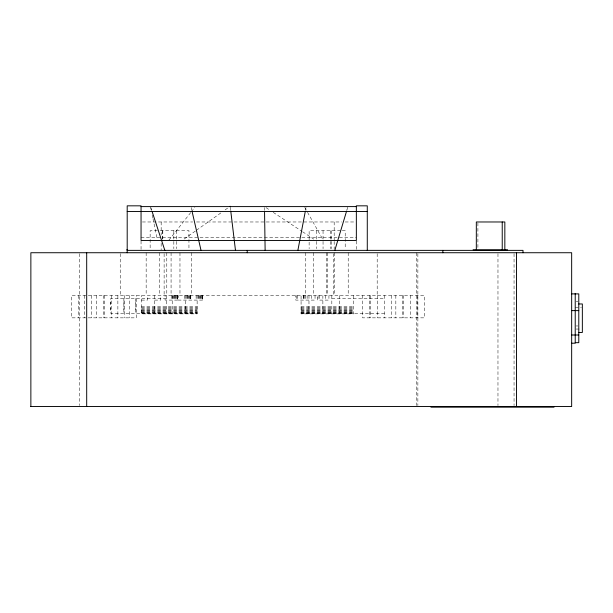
<?xml version="1.0" encoding="UTF-8"?>
<svg xmlns="http://www.w3.org/2000/svg" width="613" height="613" viewBox="0 0 613 613"><rect width="100%" height="100%" fill="white"/><g stroke="black" fill="none" stroke-linecap="round" stroke-linejoin="round"><path stroke-width="0.46" stroke-dasharray="3.06 2.3" d="M110.7 302.194L110.7 303.979M123.872 302.194L123.872 303.979M135.619 302.194L135.619 303.979M110.7 307.81L110.7 309.596M123.872 307.81L123.872 309.596M135.619 307.81L135.619 309.596M305.504 210.32L306.033 207.523M346.851 210.244L347.671 207.508L346.774 210.221M168.881 240.166L190.727 212.558M191.325 211.814L194.865 207.34M184.099 239.062L195.708 230.81M196.482 230.258L222.029 212.098M225.124 209.899L228.22 207.692M142.392 221.975L192.712 221.975M196.535 221.975L341.625 221.975M345.18 221.975L355.586 221.975M157.449 230.672L150.139 230.672L150.139 248.702M160.238 230.672L188.95 230.672L188.95 248.702M340.552 230.672L309.128 230.672L309.128 248.702M342.238 230.672L345.203 230.672L345.203 248.702M141.051 237.354L356.352 237.354M166.376 298.493L110.7 298.493L110.7 313.289L197.133 313.205M331.832 298.493L384.389 298.493M141.457 300.094L147.518 300.094L147.518 295.504M154.629 300.094L160.698 300.094L160.698 295.504M177.64 300.094L165.066 300.094L165.066 295.504M202.558 300.094L178.245 300.094L178.245 295.504M576.113 301.573L577.898 301.573M141.457 306.806L197.133 306.806M301.075 306.806L353.632 306.806M575.224 307.381L581.461 307.381M141.457 307.688L197.133 307.688M301.075 307.688L353.632 307.688M141.457 308.546L197.133 308.546M301.075 308.546L353.632 308.546M141.457 309.373L197.133 309.373M301.075 309.373L353.632 309.373M141.457 310.155L197.133 310.155M301.075 310.155L353.632 310.155M141.457 310.898L197.133 310.898M301.075 310.898L353.632 310.898M141.457 311.58L197.133 311.58M301.075 311.58L353.632 311.58M141.457 312.193L197.133 312.193M301.075 312.193L353.632 312.193M141.457 312.737L197.133 312.737M301.075 312.737L353.632 312.737M301.075 313.205L384.389 313.289M141.457 313.588L197.133 313.588M301.075 313.588L353.632 313.588M576.113 325.963L577.898 325.963M576.113 329.043L581.461 329.043M266.073 207.646L269.245 209.738M273.222 212.366L301.826 231.247M302.615 231.768L313.741 239.116M304.776 207.409L307.075 211.508M307.542 212.328L322.744 239.346M150.775 207.485L151.656 210.167M191.179 207.523L191.823 210.32M150.675 207.523L151.258 210.32M152.223 214.987L152.806 217.784M152.997 218.718L157.25 239.231M230.304 207.232L230.641 210.044M264.494 207.546L264.54 210.397M514.054 253.682L514.054 405.561M497.971 253.682L497.971 405.561M477.91 222.902L477.91 247.936M417.867 253.682L417.867 405.561M417.637 295.504L417.637 317.848M416.357 252.732L416.388 405.561M410.488 295.504L410.488 317.848M403.737 295.504L403.737 317.848M402.588 295.504L402.588 317.848M395.837 295.504L395.837 317.848M391.408 295.504L391.408 317.848M384.389 295.504L384.389 317.848M377.508 295.504L377.508 317.848M377.187 253.682L377.187 295.504M370.49 295.504L370.49 317.848M369.608 295.504L369.608 317.848M362.589 295.504L362.589 317.848L424.388 317.848L424.388 295.504L71.453 295.504L71.453 317.848L136.37 317.848L136.37 295.504M356.352 240.97L356.352 249.79M353.632 295.504L353.632 313.879L301.075 313.879L301.075 295.504M348.207 252.732L348.207 295.504M339.732 295.504L339.732 313.879M334.315 252.732L334.315 295.504M334.177 221.975L334.177 240.518M334.177 241.445L334.177 248.863M333.288 253.682L333.288 295.504M331.832 295.504L331.832 313.879M331.219 230.672L331.219 248.702M330.568 230.672L330.568 248.702M328.936 295.504L328.936 300.094L317.534 300.094L317.534 295.504M327.572 252.732L327.572 295.504M326.407 252.732L326.407 295.504M325.541 295.504L325.541 300.094M323.051 230.672L323.051 248.702M322.875 295.504L322.875 313.879M319.534 295.504L319.534 300.094M318.063 295.504L318.063 300.094M316.768 230.672L316.768 248.702M315.044 295.504L315.044 300.094L295.734 300.094L295.734 295.504M313.672 252.732L313.672 295.504M311.642 295.504L311.642 300.094M308.975 295.504L308.975 313.879M307.136 295.504L307.136 300.094M305.772 252.732L305.772 295.504M305.634 295.504L305.634 300.094M304.163 295.504L304.163 300.094M303.741 295.504L303.741 300.094M303.634 295.504L303.634 300.094M297.734 295.504L297.734 300.094M296.263 295.504L296.263 300.094M202.558 295.504L202.528 300.094L202.459 295.504M202.275 295.504L202.275 300.094M202.236 295.504L202.236 300.094M202.083 295.504L202.083 300.094M201.892 295.504L201.892 300.094M200.911 295.504L200.911 300.094M200.298 295.504L200.298 300.094M199.639 295.504L199.639 300.094M198.957 295.504L198.957 300.094M198.267 295.504L198.267 300.094M197.133 295.504L197.133 313.879L141.457 313.879L141.457 295.504M196.122 295.504L196.122 300.094M191.708 252.732L191.708 295.504M190.819 295.504L190.789 300.094M190.72 295.504L190.72 300.094M190.497 295.504L190.536 300.094M190.344 295.504L190.344 300.094M190.153 295.504L190.153 300.094M189.984 295.504L189.984 300.094M189.164 295.504L189.164 300.094M188.559 295.504L188.559 300.094M187.9 295.504L187.9 300.094M187.218 295.504L187.218 300.094M186.528 295.504L186.528 300.094M185.394 295.504L185.394 313.879M184.383 295.504L184.383 300.094M179.969 252.732L179.969 295.504M177.64 295.504L177.609 300.094L177.54 295.504M177.364 295.504L177.364 300.094M177.318 295.504L177.318 300.094M177.165 295.504L177.165 300.094M176.981 295.504L176.981 300.094M176.659 230.672L176.659 248.702M175.992 295.504L175.992 300.094M175.379 295.504L175.379 300.094M174.72 295.504L174.72 300.094M174.038 295.504L174.038 300.094M173.831 230.672L173.831 248.702M173.356 295.504L173.356 300.094M172.437 295.504L172.437 300.094M172.215 295.504L172.215 313.879M171.203 295.504L171.203 300.094M171.073 252.732L171.073 295.504M166.79 252.732L166.79 295.504M166.376 295.504L166.376 313.879M164.123 253.682L164.123 295.504M162.813 230.672L162.813 239.216M162.637 230.672L162.637 239.216M161.165 221.975L161.165 234.955M161.165 243.3L161.165 249.79M159.334 252.732L159.334 295.504M154.629 295.504L154.629 313.879M146.155 252.732L146.155 295.504M141.051 240.97L141.051 249.79M135.619 298.493L135.619 313.289M129.619 295.504L129.619 317.848M124.623 295.504L124.623 317.848M123.872 298.493L123.872 313.289M120.225 253.682L120.225 295.504M117.872 295.504L117.872 317.848M111.451 295.504L111.451 317.848M104.7 295.504L104.7 317.848M103.39 295.504L103.39 317.848M96.371 295.504L96.371 317.848M91.651 295.504L91.651 317.848M84.625 295.504L84.625 317.848M79.537 253.682L79.537 405.561M78.472 295.504L78.472 317.848"/><path stroke-width="0.92" d="M297.872 250.372L305.144 212.182M334.813 250.372L346.299 212.067M229.768 206.596L230.189 206.29M141.051 206.596L356.352 206.596M127.197 211.47L367.279 211.47M126.753 249.79L127.197 249.79M473.067 249.79L507.579 249.79M127.197 250.372L522.996 250.372L522.996 252.732M571.661 293.895L578.787 293.895L578.787 342.682L575.224 342.682M578.787 303.964L582.35 303.964L582.35 332.461L578.787 332.461M571.661 310.615L578.787 310.615M571.661 335.005L578.787 335.005M571.661 343.203L575.224 343.203L575.224 293.374M30.65 406.519L571.661 406.519L571.661 252.732L30.865 252.732L30.865 406.519M152.239 211.952L164.843 250.372M192.252 212.182L201.026 250.372M230.756 210.979L235.476 250.372M264.563 212.305L265.13 250.372M553.999 406.519L553.999 407.17L430.962 407.17L430.962 406.519M516.468 252.732L516.468 406.519M504.836 249.79L504.836 221.975L476.324 221.975L476.324 249.79M502.231 221.975L502.231 249.79M442.839 250.372L442.839 252.732M367.279 250.372L367.279 205.83L356.352 205.83L356.352 240.457L141.051 240.457L141.051 205.83L127.197 205.83L127.197 252.732M247.238 250.372L247.238 252.732M86.694 252.732L86.694 406.519"/></g></svg>
